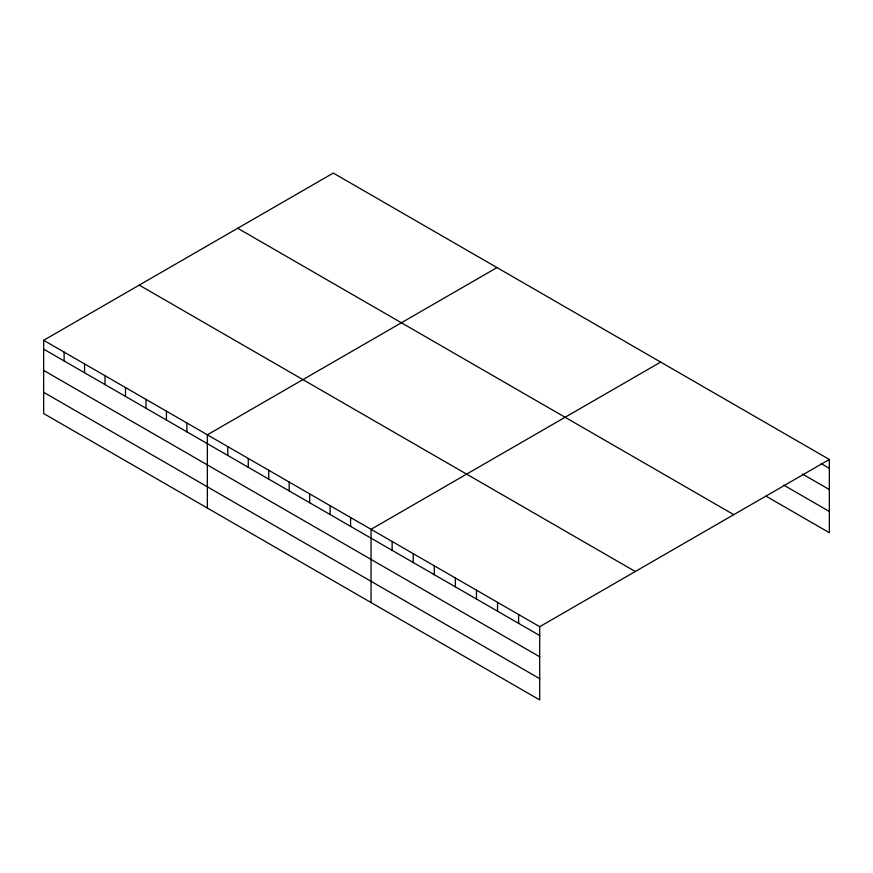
<?xml version="1.0" encoding="UTF-8"?>
<svg xmlns="http://www.w3.org/2000/svg" width="873" height="873" viewBox="0 0 873 873"><rect width="100%" height="100%" fill="white"/><g stroke="black" fill="none" stroke-linecap="round" stroke-linejoin="round"><path stroke-width="1.31" d="M43.65 340.295L539.71 626.694L539.71 699.928L43.65 413.529L43.65 340.295L333.29 173.072L829.35 459.471L829.35 532.705L766.101 496.191M496.988 267.585L207.348 434.809L207.348 508.042M660.686 362.088L371.047 529.322L371.047 602.556M539.71 626.694L829.35 459.471M821.155 463.585L829.35 468.321M802.407 474.006L829.35 489.567M783.67 485.082L829.35 511.458M237.707 228.257L733.767 514.655M139.233 285.111L635.293 571.509M43.65 349.145L539.71 635.544M43.65 370.392L539.71 656.791M43.65 392.283L539.71 678.681M518.627 614.516L518.627 623.366M497.545 602.348L497.545 611.198M476.462 590.181L476.462 599.031M455.379 578.002L455.379 586.852M434.296 565.835L434.296 574.685M413.213 553.657L413.213 562.507M392.13 541.489L392.13 550.339M350.586 517.503L350.586 526.354M330.125 505.685L330.125 514.535M309.664 493.878L309.664 502.728M289.192 482.06L289.192 490.91M268.731 470.252L268.731 479.102M248.27 458.434L248.27 467.284M227.809 446.616L227.809 455.466M186.887 422.99L186.887 431.84M166.427 411.183L166.427 420.033M145.966 399.365L145.966 408.215M125.494 387.547L125.494 396.397M105.033 375.739L105.033 384.589M84.572 363.921L84.572 372.771M64.111 352.114L64.111 360.964"/></g></svg>
